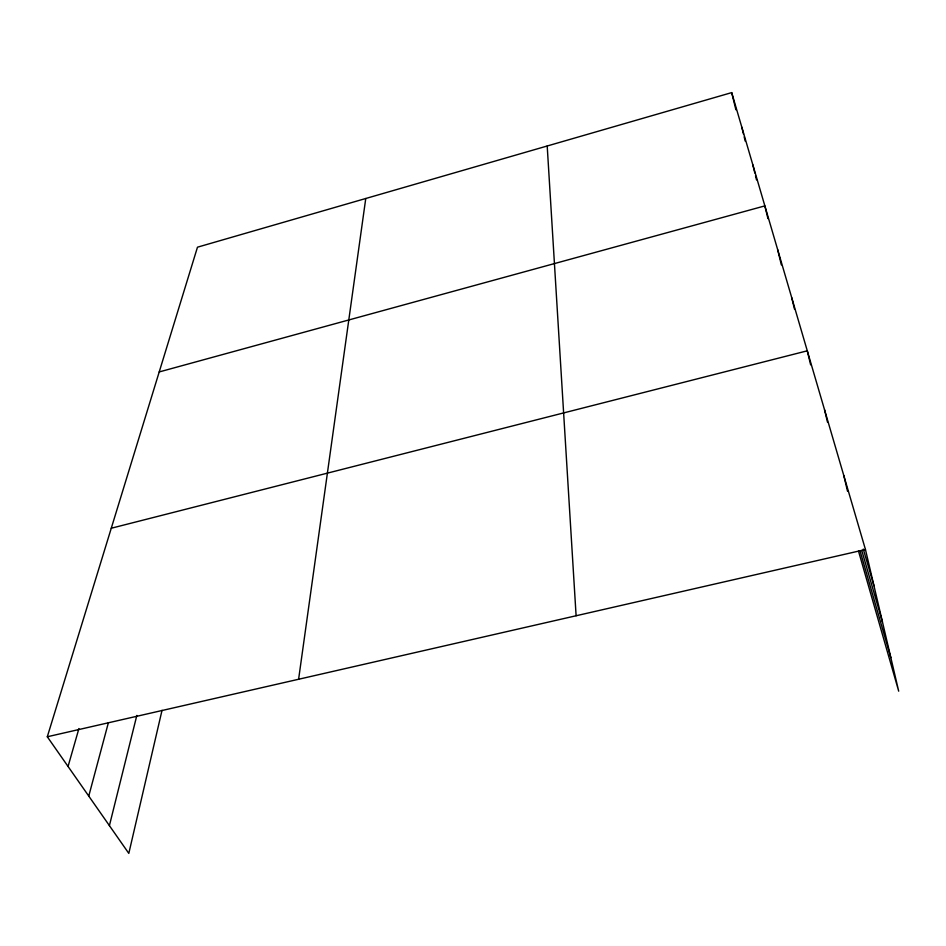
<?xml version="1.0" encoding="UTF-8"?>
<svg xmlns="http://www.w3.org/2000/svg" width="946" height="946" viewBox="0 0 946 946"><rect width="100%" height="100%" fill="white"/><g stroke="black" fill="none" stroke-linecap="round" stroke-linejoin="round"><path stroke-width="1.42" d="M298.605 679.263L365.759 198.506M162.026 710.316L128.81 853.387L47.3 736.768L197.478 247.19L731.696 92.613L865.46 549.543L898.7 691.171L858.495 551.069M109.405 825.633L136.839 715.424M88.758 796.094L108.364 722.768M68.053 766.461L78.92 728.55M159.212 371.944L764.853 205.897L767.939 218.597M111.273 528.235L807.281 350.812L810.639 364.825M47.3 736.768L865.46 549.543M863.284 549.094L873.974 585.799M861.759 550.466L882.429 621.841M860.02 550.738L890.836 657.647M731.696 92.613L735.893 109.76M752.815 164.781L754.825 173.012M755.499 175.755L756.504 179.87M741.806 127.166L743.521 134.155M744.195 136.957L745.223 141.143M777.659 249.638L781.349 264.88M791.743 297.718L794.486 309.106M824.545 409.76L827.502 422.188M843.808 475.578L847.498 491.151M547.202 146.003L576.102 615.751"/></g></svg>
